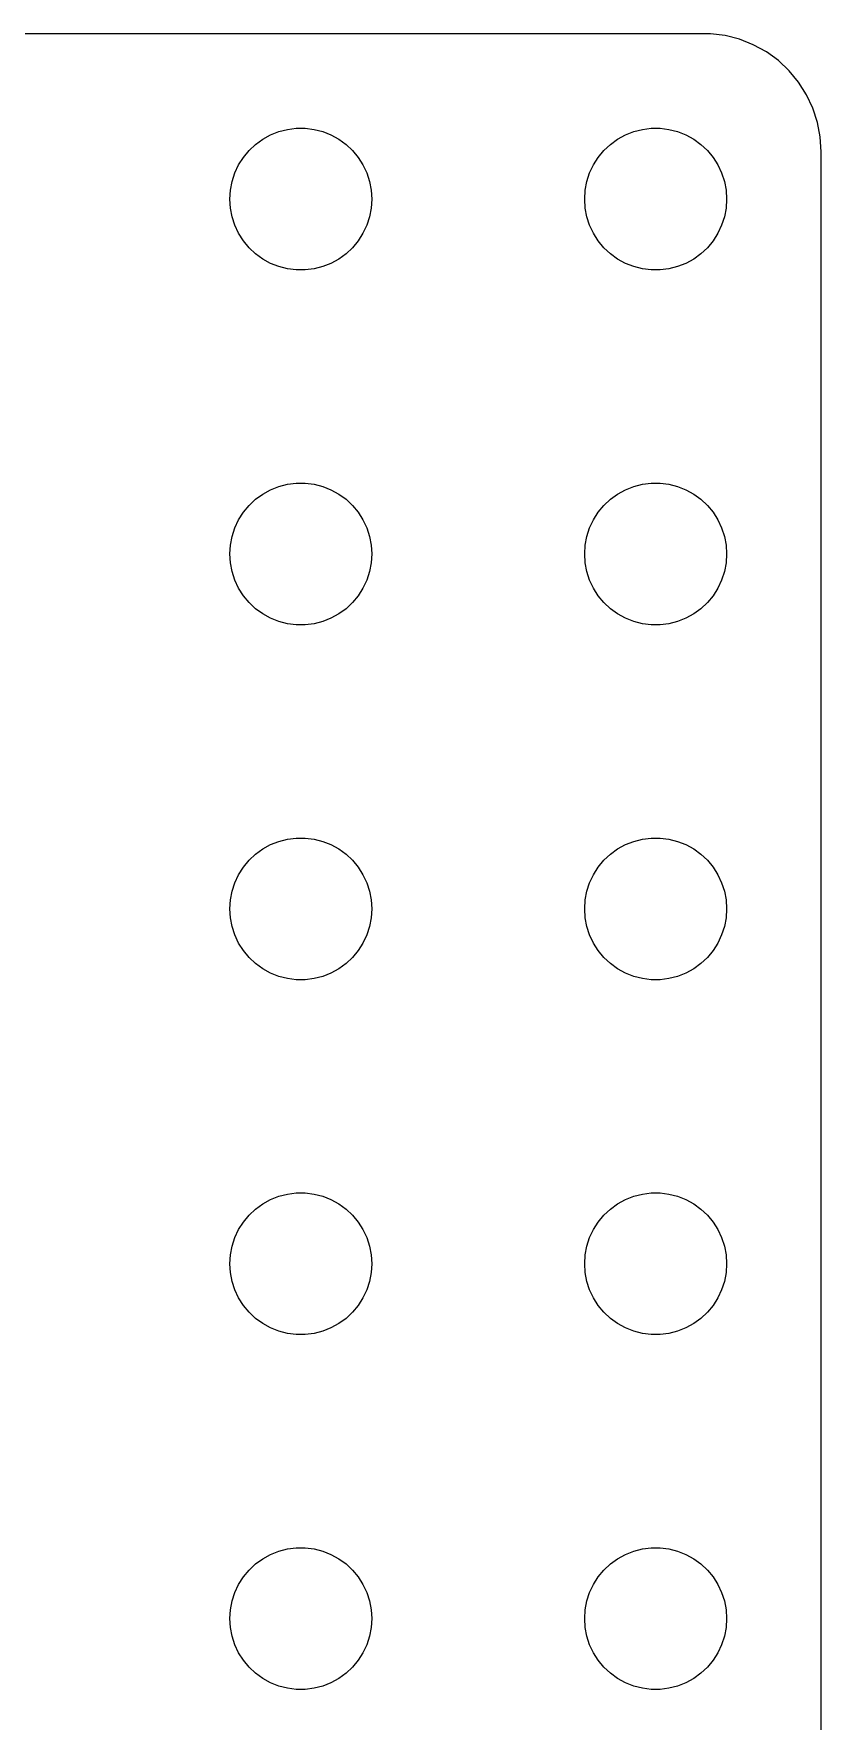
# Model space of a CAD drawing. Header units: metres. Extents: x -67 to 67, y -67 to 67.
# Drawn here: x 50.61 to 67.25, y 31.58 to 67.25 of the extents above; entities that cross this region are included whole.
import ezdxf

# ---------------------------------------------------------------- set-up
doc = ezdxf.new("R2010")
doc.units = ezdxf.units.M

msp = doc.modelspace()

# ---------------------------------------------------------------- linework, layer by layer
for p, q in [((64.907, 67.2451), (-64.907, 67.2451)), ((65.2184, 67.2057), (64.907, 67.2451)), ((65.5225, 67.1276), (65.2184, 67.2057)), ((65.8144, 67.0121), (65.5225, 67.1276)), ((66.0896, 66.8608), (65.8144, 67.0121)), ((66.3436, 66.6763), (66.0896, 66.8608)), ((66.5724, 66.4614), (66.3436, 66.6763)), ((66.7725, 66.2195), (66.5724, 66.4614)), ((66.9408, 65.9544), (66.7725, 66.2195)), ((67.0744, 65.6703), (66.9408, 65.9544)), ((67.1714, 65.3717), (67.0744, 65.6703)), ((67.2303, 65.0633), (67.1714, 65.3717)), ((55.2939, 64.9058), (55.4463, 65.0165)), ((55.4463, 65.0165), (55.6113, 65.1072)), ((55.6113, 65.1072), (55.7865, 65.1766)), ((55.7865, 65.1766), (55.9689, 65.2234)), ((55.9689, 65.2234), (56.1558, 65.247)), ((56.1558, 65.247), (56.3442, 65.247)), ((56.3442, 65.247), (56.5311, 65.2234)), ((56.5311, 65.2234), (56.7135, 65.1766)), ((56.7135, 65.1766), (56.8887, 65.1072)), ((56.8887, 65.1072), (57.0537, 65.0165)), ((57.0537, 65.0165), (57.2061, 64.9058)), ((62.7939, 64.9058), (62.9463, 65.0165)), ((62.9463, 65.0165), (63.1113, 65.1072)), ((63.1113, 65.1072), (63.2865, 65.1766)), ((63.2865, 65.1766), (63.4689, 65.2234)), ((63.4689, 65.2234), (63.6558, 65.247)), ((63.6558, 65.247), (63.8442, 65.247)), ((63.8442, 65.247), (64.0311, 65.2234)), ((64.0311, 65.2234), (64.2135, 65.1766)), ((64.2135, 65.1766), (64.3887, 65.1072)), ((64.3887, 65.1072), (64.5537, 65.0165)), ((64.5537, 65.0165), (64.7061, 64.9058)), ((67.25, 64.75), (67.2303, 65.0633)), ((54.9355, 64.4726), (55.0365, 64.6317)), ((55.0365, 64.6317), (55.1565, 64.7768)), ((55.1565, 64.7768), (55.2939, 64.9058)), ((57.2061, 64.9058), (57.3434, 64.7768)), ((57.3434, 64.7768), (57.4635, 64.6317)), ((57.4635, 64.6317), (57.5645, 64.4726)), ((62.4355, 64.4726), (62.5365, 64.6317)), ((62.5365, 64.6317), (62.6565, 64.7768)), ((62.6565, 64.7768), (62.7939, 64.9058)), ((64.7061, 64.9058), (64.8434, 64.7768)), ((64.8434, 64.7768), (64.9635, 64.6317)), ((64.9635, 64.6317), (65.0645, 64.4726)), ((67.25, -64.75), (67.25, 64.75)), ((54.7971, 64.123), (54.8553, 64.3022)), ((54.8553, 64.3022), (54.9355, 64.4726)), ((57.5645, 64.4726), (57.6447, 64.3022)), ((57.6447, 64.3022), (57.7029, 64.123)), ((62.2971, 64.123), (62.3553, 64.3022)), ((62.3553, 64.3022), (62.4355, 64.4726)), ((65.0645, 64.4726), (65.1447, 64.3022)), ((65.1447, 64.3022), (65.2029, 64.123)), ((54.75, 63.75), (54.7618, 63.938)), ((54.7618, 63.938), (54.7971, 64.123)), ((57.7029, 64.123), (57.7382, 63.938)), ((57.7382, 63.938), (57.75, 63.75)), ((62.25, 63.75), (62.2618, 63.938)), ((62.2618, 63.938), (62.2971, 64.123)), ((65.2029, 64.123), (65.2382, 63.938)), ((65.2382, 63.938), (65.25, 63.75)), ((54.7618, 63.562), (54.75, 63.75)), ((54.7971, 63.377), (54.7618, 63.562)), ((57.7382, 63.562), (57.7029, 63.377)), ((57.75, 63.75), (57.7382, 63.562)), ((62.2618, 63.562), (62.25, 63.75)), ((62.2971, 63.377), (62.2618, 63.562)), ((65.2382, 63.562), (65.2029, 63.377)), ((65.25, 63.75), (65.2382, 63.562)), ((54.8553, 63.1978), (54.7971, 63.377)), ((54.9355, 63.0274), (54.8553, 63.1978)), ((57.6447, 63.1978), (57.5645, 63.0274)), ((57.7029, 63.377), (57.6447, 63.1978)), ((62.3553, 63.1978), (62.2971, 63.377)), ((62.4355, 63.0274), (62.3553, 63.1978)), ((65.1447, 63.1978), (65.0645, 63.0274)), ((65.2029, 63.377), (65.1447, 63.1978)), ((55.0365, 62.8683), (54.9355, 63.0274)), ((55.1565, 62.7232), (55.0365, 62.8683)), ((57.4635, 62.8683), (57.3434, 62.7232)), ((57.5645, 63.0274), (57.4635, 62.8683)), ((62.5365, 62.8683), (62.4355, 63.0274)), ((62.6565, 62.7232), (62.5365, 62.8683)), ((64.9635, 62.8683), (64.8434, 62.7232)), ((65.0645, 63.0274), (64.9635, 62.8683)), ((55.2939, 62.5942), (55.1565, 62.7232)), ((55.4463, 62.4835), (55.2939, 62.5942)), ((55.6113, 62.3928), (55.4463, 62.4835)), ((57.0537, 62.4835), (56.8887, 62.3928)), ((57.2061, 62.5942), (57.0537, 62.4835)), ((57.3434, 62.7232), (57.2061, 62.5942)), ((62.7939, 62.5942), (62.6565, 62.7232)), ((62.9463, 62.4835), (62.7939, 62.5942)), ((63.1113, 62.3928), (62.9463, 62.4835)), ((64.5537, 62.4835), (64.3887, 62.3928)), ((64.7061, 62.5942), (64.5537, 62.4835)), ((64.8434, 62.7232), (64.7061, 62.5942)), ((55.7865, 62.3234), (55.6113, 62.3928)), ((55.9689, 62.2766), (55.7865, 62.3234)), ((56.1558, 62.253), (55.9689, 62.2766)), ((56.3442, 62.253), (56.1558, 62.253)), ((56.5311, 62.2766), (56.3442, 62.253)), ((56.7135, 62.3234), (56.5311, 62.2766)), ((56.8887, 62.3928), (56.7135, 62.3234)), ((63.2865, 62.3234), (63.1113, 62.3928)), ((63.4689, 62.2766), (63.2865, 62.3234)), ((63.6558, 62.253), (63.4689, 62.2766)), ((63.8442, 62.253), (63.6558, 62.253)), ((64.0311, 62.2766), (63.8442, 62.253)), ((64.2135, 62.3234), (64.0311, 62.2766)), ((64.3887, 62.3928), (64.2135, 62.3234)), ((55.2939, 57.4058), (55.4463, 57.5165)), ((55.4463, 57.5165), (55.6113, 57.6072)), ((55.6113, 57.6072), (55.7865, 57.6766)), ((55.7865, 57.6766), (55.9689, 57.7234)), ((55.9689, 57.7234), (56.1558, 57.747)), ((56.1558, 57.747), (56.3442, 57.747)), ((56.3442, 57.747), (56.5311, 57.7234)), ((56.5311, 57.7234), (56.7135, 57.6766)), ((56.7135, 57.6766), (56.8887, 57.6072)), ((56.8887, 57.6072), (57.0537, 57.5165)), ((57.0537, 57.5165), (57.2061, 57.4058)), ((62.7939, 57.4058), (62.9463, 57.5165)), ((62.9463, 57.5165), (63.1113, 57.6072)), ((63.1113, 57.6072), (63.2865, 57.6766)), ((63.2865, 57.6766), (63.4689, 57.7234)), ((63.4689, 57.7234), (63.6558, 57.747)), ((63.6558, 57.747), (63.8442, 57.747)), ((63.8442, 57.747), (64.0311, 57.7234)), ((64.0311, 57.7234), (64.2135, 57.6766)), ((64.2135, 57.6766), (64.3887, 57.6072)), ((64.3887, 57.6072), (64.5537, 57.5165)), ((64.5537, 57.5165), (64.7061, 57.4058)), ((54.9355, 56.9726), (55.0365, 57.1317)), ((55.0365, 57.1317), (55.1565, 57.2768)), ((55.1565, 57.2768), (55.2939, 57.4058)), ((57.2061, 57.4058), (57.3434, 57.2768)), ((57.3434, 57.2768), (57.4635, 57.1317)), ((57.4635, 57.1317), (57.5645, 56.9726)), ((62.4355, 56.9726), (62.5365, 57.1317)), ((62.5365, 57.1317), (62.6565, 57.2768)), ((62.6565, 57.2768), (62.7939, 57.4058)), ((64.7061, 57.4058), (64.8434, 57.2768)), ((64.8434, 57.2768), (64.9635, 57.1317)), ((64.9635, 57.1317), (65.0645, 56.9726)), ((54.7971, 56.623), (54.8553, 56.8022)), ((54.8553, 56.8022), (54.9355, 56.9726)), ((57.5645, 56.9726), (57.6447, 56.8022)), ((57.6447, 56.8022), (57.7029, 56.623)), ((62.2971, 56.623), (62.3553, 56.8022)), ((62.3553, 56.8022), (62.4355, 56.9726)), ((65.0645, 56.9726), (65.1447, 56.8022)), ((65.1447, 56.8022), (65.2029, 56.623)), ((54.75, 56.25), (54.7618, 56.438)), ((54.7618, 56.438), (54.7971, 56.623)), ((57.7029, 56.623), (57.7382, 56.438)), ((57.7382, 56.438), (57.75, 56.25)), ((62.25, 56.25), (62.2618, 56.438)), ((62.2618, 56.438), (62.2971, 56.623)), ((65.2029, 56.623), (65.2382, 56.438)), ((65.2382, 56.438), (65.25, 56.25)), ((54.7618, 56.062), (54.75, 56.25)), ((54.7971, 55.877), (54.7618, 56.062)), ((57.7382, 56.062), (57.7029, 55.877)), ((57.75, 56.25), (57.7382, 56.062)), ((62.2618, 56.062), (62.25, 56.25)), ((62.2971, 55.877), (62.2618, 56.062)), ((65.2382, 56.062), (65.2029, 55.877)), ((65.25, 56.25), (65.2382, 56.062)), ((54.8553, 55.6978), (54.7971, 55.877)), ((54.9355, 55.5274), (54.8553, 55.6978)), ((57.6447, 55.6978), (57.5645, 55.5274)), ((57.7029, 55.877), (57.6447, 55.6978)), ((62.3553, 55.6978), (62.2971, 55.877)), ((62.4355, 55.5274), (62.3553, 55.6978)), ((65.1447, 55.6978), (65.0645, 55.5274)), ((65.2029, 55.877), (65.1447, 55.6978)), ((55.0365, 55.3683), (54.9355, 55.5274)), ((55.1565, 55.2232), (55.0365, 55.3683)), ((57.4635, 55.3683), (57.3434, 55.2232)), ((57.5645, 55.5274), (57.4635, 55.3683)), ((62.5365, 55.3683), (62.4355, 55.5274)), ((62.6565, 55.2232), (62.5365, 55.3683)), ((64.9635, 55.3683), (64.8434, 55.2232)), ((65.0645, 55.5274), (64.9635, 55.3683)), ((55.2939, 55.0942), (55.1565, 55.2232)), ((55.4463, 54.9835), (55.2939, 55.0942)), ((55.6113, 54.8928), (55.4463, 54.9835)), ((57.0537, 54.9835), (56.8887, 54.8928)), ((57.2061, 55.0942), (57.0537, 54.9835)), ((57.3434, 55.2232), (57.2061, 55.0942)), ((62.7939, 55.0942), (62.6565, 55.2232)), ((62.9463, 54.9835), (62.7939, 55.0942)), ((63.1113, 54.8928), (62.9463, 54.9835)), ((64.5537, 54.9835), (64.3887, 54.8928)), ((64.7061, 55.0942), (64.5537, 54.9835)), ((64.8434, 55.2232), (64.7061, 55.0942)), ((55.7865, 54.8234), (55.6113, 54.8928)), ((55.9689, 54.7766), (55.7865, 54.8234)), ((56.1558, 54.753), (55.9689, 54.7766)), ((56.3442, 54.753), (56.1558, 54.753)), ((56.5311, 54.7766), (56.3442, 54.753)), ((56.7135, 54.8234), (56.5311, 54.7766)), ((56.8887, 54.8928), (56.7135, 54.8234)), ((63.2865, 54.8234), (63.1113, 54.8928)), ((63.4689, 54.7766), (63.2865, 54.8234)), ((63.6558, 54.753), (63.4689, 54.7766)), ((63.8442, 54.753), (63.6558, 54.753)), ((64.0311, 54.7766), (63.8442, 54.753)), ((64.2135, 54.8234), (64.0311, 54.7766)), ((64.3887, 54.8928), (64.2135, 54.8234)), ((55.2939, 49.9058), (55.4463, 50.0165)), ((55.4463, 50.0165), (55.6113, 50.1072)), ((55.6113, 50.1072), (55.7865, 50.1766)), ((55.7865, 50.1766), (55.9689, 50.2234)), ((55.9689, 50.2234), (56.1558, 50.247)), ((56.1558, 50.247), (56.3442, 50.247)), ((56.3442, 50.247), (56.5311, 50.2234)), ((56.5311, 50.2234), (56.7135, 50.1766)), ((56.7135, 50.1766), (56.8887, 50.1072)), ((56.8887, 50.1072), (57.0537, 50.0165)), ((57.0537, 50.0165), (57.2061, 49.9058)), ((62.7939, 49.9058), (62.9463, 50.0165)), ((62.9463, 50.0165), (63.1113, 50.1072)), ((63.1113, 50.1072), (63.2865, 50.1766)), ((63.2865, 50.1766), (63.4689, 50.2234)), ((63.4689, 50.2234), (63.6558, 50.247)), ((63.6558, 50.247), (63.8442, 50.247)), ((63.8442, 50.247), (64.0311, 50.2234)), ((64.0311, 50.2234), (64.2135, 50.1766)), ((64.2135, 50.1766), (64.3887, 50.1072)), ((64.3887, 50.1072), (64.5537, 50.0165)), ((64.5537, 50.0165), (64.7061, 49.9058)), ((54.9355, 49.4726), (55.0365, 49.6317)), ((55.0365, 49.6317), (55.1565, 49.7768)), ((55.1565, 49.7768), (55.2939, 49.9058)), ((57.2061, 49.9058), (57.3434, 49.7768)), ((57.3434, 49.7768), (57.4635, 49.6317)), ((57.4635, 49.6317), (57.5645, 49.4726)), ((62.4355, 49.4726), (62.5365, 49.6317)), ((62.5365, 49.6317), (62.6565, 49.7768)), ((62.6565, 49.7768), (62.7939, 49.9058)), ((64.7061, 49.9058), (64.8434, 49.7768)), ((64.8434, 49.7768), (64.9635, 49.6317)), ((64.9635, 49.6317), (65.0645, 49.4726)), ((54.7971, 49.123), (54.8553, 49.3022)), ((54.8553, 49.3022), (54.9355, 49.4726)), ((57.5645, 49.4726), (57.6447, 49.3022)), ((57.6447, 49.3022), (57.7029, 49.123)), ((62.2971, 49.123), (62.3553, 49.3022)), ((62.3553, 49.3022), (62.4355, 49.4726)), ((65.0645, 49.4726), (65.1447, 49.3022)), ((65.1447, 49.3022), (65.2029, 49.123)), ((54.75, 48.75), (54.7618, 48.938)), ((54.7618, 48.938), (54.7971, 49.123)), ((57.7029, 49.123), (57.7382, 48.938)), ((57.7382, 48.938), (57.75, 48.75)), ((62.25, 48.75), (62.2618, 48.938)), ((62.2618, 48.938), (62.2971, 49.123)), ((65.2029, 49.123), (65.2382, 48.938)), ((65.2382, 48.938), (65.25, 48.75)), ((54.7618, 48.562), (54.75, 48.75)), ((54.7971, 48.377), (54.7618, 48.562)), ((57.7382, 48.562), (57.7029, 48.377)), ((57.75, 48.75), (57.7382, 48.562)), ((62.2618, 48.562), (62.25, 48.75)), ((62.2971, 48.377), (62.2618, 48.562)), ((65.2382, 48.562), (65.2029, 48.377)), ((65.25, 48.75), (65.2382, 48.562)), ((54.8553, 48.1978), (54.7971, 48.377)), ((54.9355, 48.0274), (54.8553, 48.1978)), ((57.6447, 48.1978), (57.5645, 48.0274)), ((57.7029, 48.377), (57.6447, 48.1978)), ((62.3553, 48.1978), (62.2971, 48.377)), ((62.4355, 48.0274), (62.3553, 48.1978)), ((65.1447, 48.1978), (65.0645, 48.0274)), ((65.2029, 48.377), (65.1447, 48.1978)), ((55.0365, 47.8683), (54.9355, 48.0274)), ((55.1565, 47.7232), (55.0365, 47.8683)), ((57.4635, 47.8683), (57.3434, 47.7232)), ((57.5645, 48.0274), (57.4635, 47.8683)), ((62.5365, 47.8683), (62.4355, 48.0274)), ((62.6565, 47.7232), (62.5365, 47.8683)), ((64.9635, 47.8683), (64.8434, 47.7232)), ((65.0645, 48.0274), (64.9635, 47.8683)), ((55.2939, 47.5942), (55.1565, 47.7232)), ((55.4463, 47.4835), (55.2939, 47.5942)), ((55.6113, 47.3928), (55.4463, 47.4835)), ((57.0537, 47.4835), (56.8887, 47.3928)), ((57.2061, 47.5942), (57.0537, 47.4835)), ((57.3434, 47.7232), (57.2061, 47.5942)), ((62.7939, 47.5942), (62.6565, 47.7232)), ((62.9463, 47.4835), (62.7939, 47.5942)), ((63.1113, 47.3928), (62.9463, 47.4835)), ((64.5537, 47.4835), (64.3887, 47.3928)), ((64.7061, 47.5942), (64.5537, 47.4835)), ((64.8434, 47.7232), (64.7061, 47.5942)), ((55.7865, 47.3234), (55.6113, 47.3928)), ((55.9689, 47.2766), (55.7865, 47.3234)), ((56.1558, 47.253), (55.9689, 47.2766)), ((56.3442, 47.253), (56.1558, 47.253)), ((56.5311, 47.2766), (56.3442, 47.253)), ((56.7135, 47.3234), (56.5311, 47.2766)), ((56.8887, 47.3928), (56.7135, 47.3234)), ((63.2865, 47.3234), (63.1113, 47.3928)), ((63.4689, 47.2766), (63.2865, 47.3234)), ((63.6558, 47.253), (63.4689, 47.2766)), ((63.8442, 47.253), (63.6558, 47.253)), ((64.0311, 47.2766), (63.8442, 47.253)), ((64.2135, 47.3234), (64.0311, 47.2766)), ((64.3887, 47.3928), (64.2135, 47.3234)), ((55.2939, 42.4058), (55.4463, 42.5165)), ((55.4463, 42.5165), (55.6113, 42.6072)), ((55.6113, 42.6072), (55.7865, 42.6766)), ((55.7865, 42.6766), (55.9689, 42.7234)), ((55.9689, 42.7234), (56.1558, 42.747)), ((56.1558, 42.747), (56.3442, 42.747)), ((56.3442, 42.747), (56.5311, 42.7234)), ((56.5311, 42.7234), (56.7135, 42.6766)), ((56.7135, 42.6766), (56.8887, 42.6072)), ((56.8887, 42.6072), (57.0537, 42.5165)), ((57.0537, 42.5165), (57.2061, 42.4058)), ((62.7939, 42.4058), (62.9463, 42.5165)), ((62.9463, 42.5165), (63.1113, 42.6072)), ((63.1113, 42.6072), (63.2865, 42.6766)), ((63.2865, 42.6766), (63.4689, 42.7234)), ((63.4689, 42.7234), (63.6558, 42.747)), ((63.6558, 42.747), (63.8442, 42.747)), ((63.8442, 42.747), (64.0311, 42.7234)), ((64.0311, 42.7234), (64.2135, 42.6766)), ((64.2135, 42.6766), (64.3887, 42.6072)), ((64.3887, 42.6072), (64.5537, 42.5165)), ((64.5537, 42.5165), (64.7061, 42.4058)), ((54.9355, 41.9726), (55.0365, 42.1317)), ((55.0365, 42.1317), (55.1565, 42.2768)), ((55.1565, 42.2768), (55.2939, 42.4058)), ((57.2061, 42.4058), (57.3434, 42.2768)), ((57.3434, 42.2768), (57.4635, 42.1317)), ((57.4635, 42.1317), (57.5645, 41.9726)), ((62.4355, 41.9726), (62.5365, 42.1317)), ((62.5365, 42.1317), (62.6565, 42.2768)), ((62.6565, 42.2768), (62.7939, 42.4058)), ((64.7061, 42.4058), (64.8434, 42.2768)), ((64.8434, 42.2768), (64.9635, 42.1317)), ((64.9635, 42.1317), (65.0645, 41.9726)), ((54.7971, 41.623), (54.8553, 41.8022)), ((54.8553, 41.8022), (54.9355, 41.9726)), ((57.5645, 41.9726), (57.6447, 41.8022)), ((57.6447, 41.8022), (57.7029, 41.623)), ((62.2971, 41.623), (62.3553, 41.8022)), ((62.3553, 41.8022), (62.4355, 41.9726)), ((65.0645, 41.9726), (65.1447, 41.8022)), ((65.1447, 41.8022), (65.2029, 41.623)), ((54.75, 41.25), (54.7618, 41.438)), ((54.7618, 41.438), (54.7971, 41.623)), ((57.7029, 41.623), (57.7382, 41.438)), ((57.7382, 41.438), (57.75, 41.25)), ((62.25, 41.25), (62.2618, 41.438)), ((62.2618, 41.438), (62.2971, 41.623)), ((65.2029, 41.623), (65.2382, 41.438)), ((65.2382, 41.438), (65.25, 41.25)), ((54.7618, 41.062), (54.75, 41.25)), ((54.7971, 40.877), (54.7618, 41.062)), ((57.7382, 41.062), (57.7029, 40.877)), ((57.75, 41.25), (57.7382, 41.062)), ((62.2618, 41.062), (62.25, 41.25)), ((62.2971, 40.877), (62.2618, 41.062)), ((65.2382, 41.062), (65.2029, 40.877)), ((65.25, 41.25), (65.2382, 41.062)), ((54.8553, 40.6978), (54.7971, 40.877)), ((54.9355, 40.5274), (54.8553, 40.6978)), ((57.6447, 40.6978), (57.5645, 40.5274)), ((57.7029, 40.877), (57.6447, 40.6978)), ((62.3553, 40.6978), (62.2971, 40.877)), ((62.4355, 40.5274), (62.3553, 40.6978)), ((65.1447, 40.6978), (65.0645, 40.5274)), ((65.2029, 40.877), (65.1447, 40.6978)), ((55.0365, 40.3683), (54.9355, 40.5274)), ((55.1565, 40.2232), (55.0365, 40.3683)), ((57.4635, 40.3683), (57.3434, 40.2232)), ((57.5645, 40.5274), (57.4635, 40.3683)), ((62.5365, 40.3683), (62.4355, 40.5274)), ((62.6565, 40.2232), (62.5365, 40.3683)), ((64.9635, 40.3683), (64.8434, 40.2232)), ((65.0645, 40.5274), (64.9635, 40.3683)), ((55.2939, 40.0942), (55.1565, 40.2232)), ((55.4463, 39.9835), (55.2939, 40.0942)), ((55.6113, 39.8928), (55.4463, 39.9835)), ((57.0537, 39.9835), (56.8887, 39.8928)), ((57.2061, 40.0942), (57.0537, 39.9835)), ((57.3434, 40.2232), (57.2061, 40.0942)), ((62.7939, 40.0942), (62.6565, 40.2232)), ((62.9463, 39.9835), (62.7939, 40.0942)), ((63.1113, 39.8928), (62.9463, 39.9835)), ((64.5537, 39.9835), (64.3887, 39.8928)), ((64.7061, 40.0942), (64.5537, 39.9835)), ((64.8434, 40.2232), (64.7061, 40.0942)), ((55.7865, 39.8234), (55.6113, 39.8928)), ((55.9689, 39.7766), (55.7865, 39.8234)), ((56.1558, 39.753), (55.9689, 39.7766)), ((56.3442, 39.753), (56.1558, 39.753)), ((56.5311, 39.7766), (56.3442, 39.753)), ((56.7135, 39.8234), (56.5311, 39.7766)), ((56.8887, 39.8928), (56.7135, 39.8234)), ((63.2865, 39.8234), (63.1113, 39.8928)), ((63.4689, 39.7766), (63.2865, 39.8234)), ((63.6558, 39.753), (63.4689, 39.7766)), ((63.8442, 39.753), (63.6558, 39.753)), ((64.0311, 39.7766), (63.8442, 39.753)), ((64.2135, 39.8234), (64.0311, 39.7766)), ((64.3887, 39.8928), (64.2135, 39.8234)), ((55.2939, 34.9058), (55.4463, 35.0165)), ((55.4463, 35.0165), (55.6113, 35.1072)), ((55.6113, 35.1072), (55.7865, 35.1766)), ((55.7865, 35.1766), (55.9689, 35.2234)), ((55.9689, 35.2234), (56.1558, 35.247)), ((56.1558, 35.247), (56.3442, 35.247)), ((56.3442, 35.247), (56.5311, 35.2234)), ((56.5311, 35.2234), (56.7135, 35.1766)), ((56.7135, 35.1766), (56.8887, 35.1072)), ((56.8887, 35.1072), (57.0537, 35.0165)), ((57.0537, 35.0165), (57.2061, 34.9058)), ((62.7939, 34.9058), (62.9463, 35.0165)), ((62.9463, 35.0165), (63.1113, 35.1072)), ((63.1113, 35.1072), (63.2865, 35.1766)), ((63.2865, 35.1766), (63.4689, 35.2234)), ((63.4689, 35.2234), (63.6558, 35.247)), ((63.6558, 35.247), (63.8442, 35.247)), ((63.8442, 35.247), (64.0311, 35.2234)), ((64.0311, 35.2234), (64.2135, 35.1766)), ((64.2135, 35.1766), (64.3887, 35.1072)), ((64.3887, 35.1072), (64.5537, 35.0165)), ((64.5537, 35.0165), (64.7061, 34.9058)), ((54.9355, 34.4726), (55.0365, 34.6317)), ((55.0365, 34.6317), (55.1565, 34.7768)), ((55.1565, 34.7768), (55.2939, 34.9058)), ((57.2061, 34.9058), (57.3434, 34.7768)), ((57.3434, 34.7768), (57.4635, 34.6317)), ((57.4635, 34.6317), (57.5645, 34.4726)), ((62.4355, 34.4726), (62.5365, 34.6317)), ((62.5365, 34.6317), (62.6565, 34.7768)), ((62.6565, 34.7768), (62.7939, 34.9058)), ((64.7061, 34.9058), (64.8434, 34.7768)), ((64.8434, 34.7768), (64.9635, 34.6317)), ((64.9635, 34.6317), (65.0645, 34.4726)), ((54.7971, 34.123), (54.8553, 34.3022)), ((54.8553, 34.3022), (54.9355, 34.4726)), ((57.5645, 34.4726), (57.6447, 34.3022)), ((57.6447, 34.3022), (57.7029, 34.123)), ((62.2971, 34.123), (62.3553, 34.3022)), ((62.3553, 34.3022), (62.4355, 34.4726)), ((65.0645, 34.4726), (65.1447, 34.3022)), ((65.1447, 34.3022), (65.2029, 34.123)), ((54.75, 33.75), (54.7618, 33.938)), ((54.7618, 33.938), (54.7971, 34.123)), ((57.7029, 34.123), (57.7382, 33.938)), ((57.7382, 33.938), (57.75, 33.75)), ((62.25, 33.75), (62.2618, 33.938)), ((62.2618, 33.938), (62.2971, 34.123)), ((65.2029, 34.123), (65.2382, 33.938)), ((65.2382, 33.938), (65.25, 33.75)), ((54.7618, 33.562), (54.75, 33.75)), ((54.7971, 33.377), (54.7618, 33.562)), ((57.7382, 33.562), (57.7029, 33.377)), ((57.75, 33.75), (57.7382, 33.562)), ((62.2618, 33.562), (62.25, 33.75)), ((62.2971, 33.377), (62.2618, 33.562)), ((65.2382, 33.562), (65.2029, 33.377)), ((65.25, 33.75), (65.2382, 33.562)), ((54.8553, 33.1978), (54.7971, 33.377)), ((54.9355, 33.0274), (54.8553, 33.1978)), ((57.6447, 33.1978), (57.5645, 33.0274)), ((57.7029, 33.377), (57.6447, 33.1978)), ((62.3553, 33.1978), (62.2971, 33.377)), ((62.4355, 33.0274), (62.3553, 33.1978)), ((65.1447, 33.1978), (65.0645, 33.0274)), ((65.2029, 33.377), (65.1447, 33.1978)), ((55.0365, 32.8683), (54.9355, 33.0274)), ((55.1565, 32.7232), (55.0365, 32.8683)), ((57.4635, 32.8683), (57.3434, 32.7232)), ((57.5645, 33.0274), (57.4635, 32.8683)), ((62.5365, 32.8683), (62.4355, 33.0274)), ((62.6565, 32.7232), (62.5365, 32.8683)), ((64.9635, 32.8683), (64.8434, 32.7232)), ((65.0645, 33.0274), (64.9635, 32.8683)), ((55.2939, 32.5942), (55.1565, 32.7232)), ((55.4463, 32.4835), (55.2939, 32.5942)), ((55.6113, 32.3928), (55.4463, 32.4835)), ((57.0537, 32.4835), (56.8887, 32.3928)), ((57.2061, 32.5942), (57.0537, 32.4835)), ((57.3434, 32.7232), (57.2061, 32.5942)), ((62.7939, 32.5942), (62.6565, 32.7232)), ((62.9463, 32.4835), (62.7939, 32.5942)), ((63.1113, 32.3928), (62.9463, 32.4835)), ((64.5537, 32.4835), (64.3887, 32.3928)), ((64.7061, 32.5942), (64.5537, 32.4835)), ((64.8434, 32.7232), (64.7061, 32.5942)), ((55.7865, 32.3234), (55.6113, 32.3928)), ((55.9689, 32.2766), (55.7865, 32.3234)), ((56.1558, 32.253), (55.9689, 32.2766)), ((56.3442, 32.253), (56.1558, 32.253)), ((56.5311, 32.2766), (56.3442, 32.253)), ((56.7135, 32.3234), (56.5311, 32.2766)), ((56.8887, 32.3928), (56.7135, 32.3234)), ((63.2865, 32.3234), (63.1113, 32.3928)), ((63.4689, 32.2766), (63.2865, 32.3234)), ((63.6558, 32.253), (63.4689, 32.2766)), ((63.8442, 32.253), (63.6558, 32.253)), ((64.0311, 32.2766), (63.8442, 32.253)), ((64.2135, 32.3234), (64.0311, 32.2766)), ((64.3887, 32.3928), (64.2135, 32.3234))]:
    msp.add_line(p, q)

doc.saveas('drawing.dxf')
